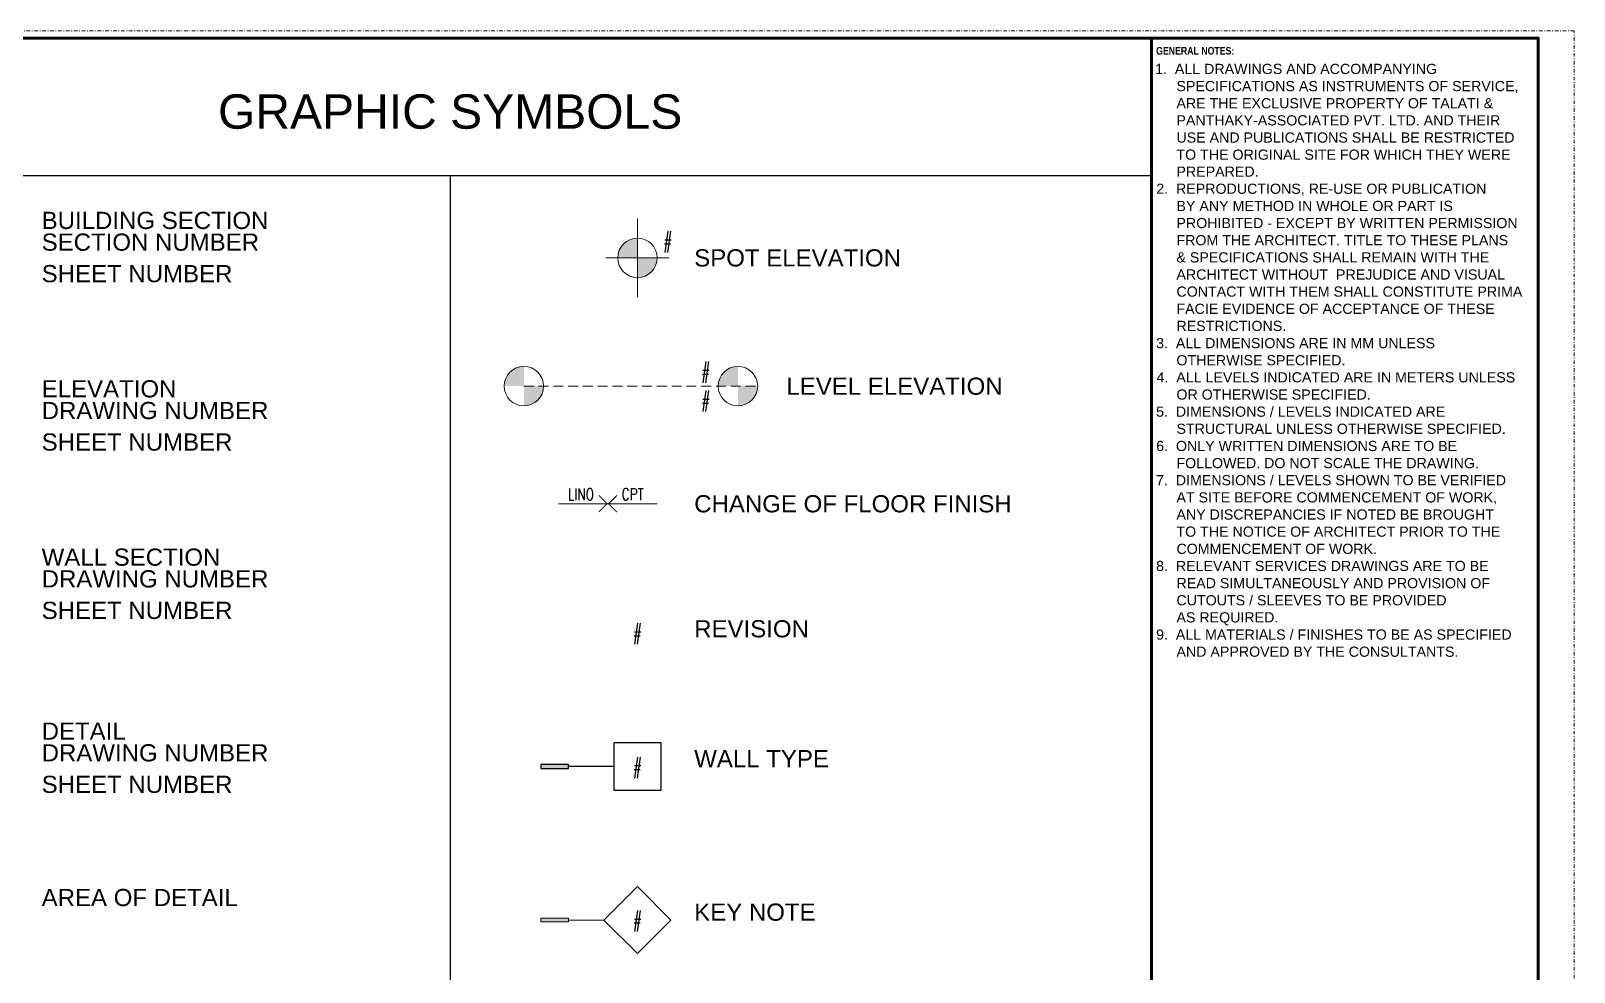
# Paper-space layout 'Symbols A3-1' of a CAD drawing. Header units: millimetres. Extents: x 0 to 408, y 0 to 261.
# Drawn here: x 192.5 to 408, y 129.6 to 261 of the extents above; entities that cross this region are included whole.
import ezdxf
from ezdxf.enums import TextEntityAlignment as Align

# ---------------------------------------------------------------- set-up
doc = ezdxf.new("R2010")
doc.units = ezdxf.units.MM
doc.linetypes.add('DASHDOT', pattern=[1, 0.5, -0.25, 0, -0.25])
doc.linetypes.add('HIDDEN', pattern=[0.375, 0.25, -0.125])
for name, color, linetype, lineweight in [('A-ANNO-SYMB', 152, 'Continuous', 5), ('G-ANNO-TEXT', 3, 'Continuous', 15), ('G-ANNO-TEXT-BOLD', 1, 'Continuous', 15), ('G-ANNO-TTLB', 7, 'Continuous', 50), ('G-PAPR-MEDM', 6, 'Continuous', 30), ('G-PAPR-THCK', 4, 'Continuous', 100), ('G-PAPR-THIN', 20, 'Continuous', 5)]:
    doc.layers.add(name, color=color, linetype=linetype, lineweight=lineweight)
doc.layers.add('A-WALL', color=152, linetype='Continuous')
doc.layers.add('G-ANNO-REFR', color=253, linetype='DASHDOT', lineweight=5, plot=False)
doc.styles.add('LARGE', font='arial.ttf', dxfattribs={"height": 4.8})
doc.styles.add('LLARGE', font='arial.ttf', dxfattribs={"height": 6.35})
doc.styles.add('NOTES', font='arial.ttf', dxfattribs={"height": 2})
doc.styles.add('NOTES_ROMANS', font='romans.shx', dxfattribs={"width": 0.75})
doc.styles.add('Small text', font='arial.ttf', dxfattribs={"height": 2.4})
doc.styles.add('SUB-TITLE', font='swisscb.ttf')
doc.styles.add('SUB-TITLE-2', font='swissc.ttf')
doc.styles.add('TITLE', font='swisscb.ttf')

# ---------------------------------------------------------------- blocks, each defined once
blk = doc.blocks.new('*U225')
at = {"layer": 'G-ANNO-REFR'}
blk.add_lwpolyline([(0, 0), (408, 0), (408, 261), (0, 261)], close=True, dxfattribs=at)
at = {"layer": 'G-PAPR-THCK'}
blk.add_lwpolyline([(10, 260), (403, 260), (403, 1), (10, 1)], close=True, dxfattribs=at)
blk.add_lwpolyline([(349, 1), (349, 260)], dxfattribs=at)
at = {"layer": 'G-PAPR-THIN'}
blk.add_lwpolyline([(349, 260), (403, 260), (403, 1), (349, 1)], close=True, dxfattribs=at)
at = {"layer": 'G-ANNO-TEXT'}
for tag, p, height, style in [('GENERAL_NOTES_001', (349.49, 254.98), 1.42, 'NOTES'), ('GENERAL_NOTES_002', (349.71, 252.58), 1.42, 'NOTES'), ('GENERAL_NOTES_003', (349.71, 250.19), 1.42, 'NOTES'), ('GENERAL_NOTES_004', (349.71, 247.8), 1.42, 'NOTES'), ('GENERAL_NOTES_005', (349.71, 245.4), 1.42, 'NOTES'), ('GENERAL_NOTES_006', (349.71, 243.01), 1.42, 'NOTES'), ('GENERAL_NOTES_007', (349.71, 240.64), 1.42, 'NOTES'), ('GENERAL_NOTES_008', (349.65, 238.25), 1.42, 'NOTES'), ('GENERAL_NOTES_009', (349.71, 235.85), 1.42, 'NOTES'), ('GENERAL_NOTES_010', (349.71, 233.46), 1.42, 'NOTES'), ('GENERAL_NOTES_011', (349.71, 231.07), 1.42, 'NOTES'), ('GENERAL_NOTES_012', (349.71, 228.67), 1.42, 'NOTES'), ('GENERAL_NOTES_013', (349.71, 226.28), 1.42, 'NOTES'), ('GENERAL_NOTES_014', (349.71, 223.89), 1.42, 'NOTES'), ('GENERAL_NOTES_015', (349.71, 221.49), 1.42, 'NOTES'), ('GENERAL_NOTES_016', (349.71, 219.1), 1.42, 'NOTES'), ('GENERAL_NOTES_017', (349.63, 216.7), 1.42, 'NOTES'), ('GENERAL_NOTES_018', (349.71, 214.31), 1.42, 'NOTES'), ('GENERAL_NOTES_019', (349.69, 211.92), 1.42, 'NOTES'), ('GENERAL_NOTES_020', (349.71, 209.52), 1.42, 'NOTES'), ('GENERAL_NOTES_021', (349.63, 207.13), 1.42, 'NOTES'), ('GENERAL_NOTES_022', (349.71, 204.74), 1.42, 'NOTES'), ('GENERAL_NOTES_023', (349.64, 202.34), 1.42, 'NOTES'), ('GENERAL_NOTES_024', (349.71, 199.95), 1.42, 'NOTES'), ('GENERAL_NOTES_025', (349.62, 197.56), 1.42, 'NOTES'), ('GENERAL_NOTES_026', (349.71, 195.16), 1.42, 'NOTES'), ('GENERAL_NOTES_027', (349.71, 192.77), 1.42, 'NOTES'), ('GENERAL_NOTES_028', (349.71, 190.38), 1.42, 'NOTES'), ('GENERAL_NOTES_029', (349.71, 187.98), 1.42, 'NOTES'), ('GENERAL_NOTES_030', (349.63, 185.59), 1.42, 'NOTES'), ('GENERAL_NOTES_031', (349.71, 183.19), 1.42, 'NOTES'), ('GENERAL_NOTES_032', (349.71, 180.8), 1.42, 'NOTES'), ('GENERAL_NOTES_033', (349.71, 178.41), 1.42, 'NOTES'), ('GENERAL_NOTES_034', (349.63, 176.01), 1.42, 'NOTES'), ('GENERAL_NOTES_035', (349.71, 173.62), 1.42, 'NOTES'), ('CLIENTNAME', (349.64, 78.78), 2.13, 'SUB-TITLE-2'), ('CLIENTADDRESS1', (349.64, 75.88), 1.42, 'SUB-TITLE-2'), ('CLIENTADDRESS2', (349.64, 73.48), 1.42, 'SUB-TITLE-2'), ('CLIENTPHONE', (349.64, 71.11), 1.42, 'SUB-TITLE-2'), ('DRAWING_NO', (362.5, 41.09), 2.84, 'SUB-TITLE-2')]:
    blk.add_attdef(tag, p, '', height=height, dxfattribs=dict(at, style=style))
at = {"layer": 'G-ANNO-TEXT', "style": 'SUB-TITLE-2'}
for tag, p in [('REV_NO4', (351.25, 107.5)), ('REV_DATE4', (357.51, 107.5)), ('DRAWN_BY4', (365.62, 107.5)), ('CHECKED_BY4', (374.69, 107.5)), ('REV_NO3', (351.25, 104.66)), ('REV_DATE3', (357.51, 104.66)), ('DRAWN_BY3', (365.62, 104.66)), ('CHECKED_BY3', (374.69, 104.66)), ('REV_NO2', (351.25, 101.81)), ('REV_DATE2', (357.51, 101.81)), ('DRAWN_BY2', (365.62, 101.81)), ('CHECKED_BY2', (374.69, 101.81)), ('REV_NO1', (351.25, 98.97)), ('REV_DATE1', (357.51, 98.97)), ('DRAWN_BY1', (365.62, 98.97)), ('CHECKED_BY1', (374.69, 98.97)), ('REV_NO0', (351.25, 96.13)), ('REV_DATE0', (357.51, 96.13)), ('DRAWN_BY0', (365.62, 96.13)), ('CHECKED_BY0', (374.69, 96.13))]:
    blk.add_attdef(tag, text='', height=1.14, dxfattribs=at).set_placement(p, align=Align.MIDDLE)
for tag, p in [('REV_DESCRIPTION4', (380.36, 107.5)), ('REV_DESCRIPTION3', (380.36, 104.66)), ('REV_DESCRIPTION2', (380.36, 101.81)), ('REV_DESCRIPTION1', (380.36, 98.97)), ('REV_DESCRIPTION0', (380.36, 96.13))]:
    blk.add_attdef(tag, text='', height=1.14, dxfattribs=at).set_placement(p, align=Align.MIDDLE_LEFT)
for tag, p in [('PROJECT_NAME1', (362.5, 69.02)), ('PROJECT_NAME2', (362.5, 66.18)), ('PROJECT_CODE', (362.5, 62.82)), ('RELEASE', (362.5, 59.67)), ('STAGE', (362.5, 56.47)), ('DRAWING_TITLE', (362.5, 53.27))]:
    blk.add_attdef(tag, text='', height=1.71, dxfattribs=at).set_placement(p, align=Align.TOP_LEFT)
at = {"layer": 'G-ANNO-TEXT'}
for tag, height, style, p in [('CURRENT_REV', 2.84, 'TITLE', (396.61, 41.09)), ('DRAWN_BY', 1.71, 'SUB-TITLE-2', (355.39, 34.75)), ('CHECKED_BY', 1.71, 'SUB-TITLE-2', (368.89, 34.75)), ('SCALE', 1.71, 'SUB-TITLE-2', (383.11, 34.75)), ('ISSUE_DATE', 1.71, 'SUB-TITLE-2', (396.61, 34.75))]:
    blk.add_attdef(tag, text='', height=height, dxfattribs=dict(at, style=style)).set_placement(p, align=Align.CENTER)
at = {"layer": 'G-ANNO-TEXT', "style": 'SUB-TITLE'}
blk.add_attdef('FILE_NAME', text='', height=1.14, rotation=90, dxfattribs=at).set_placement((403.71, 8.76), align=Align.TOP_LEFT)
at = {"layer": 'G-PAPR-MEDM', "style": 'TITLE'}
blk.add_text('GENERAL NOTES:', height=1.0658, dxfattribs=at).set_placement((349.63, 257.69))
blk = doc.blocks.new('Spot Elevation')
at = {"layer": 'A-ANNO-SYMB'}
h = blk.add_hatch(color=8, dxfattribs=at)
h.dxf.hatch_style = 1
h.paths.add_polyline_path([(0, 0), (0, 5, 0.414214), (-5, 0)])
h = blk.add_hatch(color=8, dxfattribs=at)
h.dxf.hatch_style = 1
h.paths.add_polyline_path([(5, 0), (0, 0), (0, -5, 0.414214)])
at = {"layer": 'A-ANNO-SYMB', "color": 8}
for p, q in [((0, 10), (0, -10)), ((-8, 0), (8, 0))]:
    blk.add_line(p, q, dxfattribs=at)
blk.add_circle((0, 0), 5, dxfattribs=at)
at = {"color": 7, "style": 'LLARGE', "width": 0.75}
blk.add_attdef('SPOTELEVATION', text='', height=3.5, dxfattribs=at).set_placement((6.5, 1.5), align=Align.BOTTOM_LEFT)
blk = doc.blocks.new('REVISION')
at = {"layer": 'G-ANNO-TEXT', "style": 'SUB-TITLE'}
for tag, p in [('REV_NO', (3.16, 2)), ('REV_DATE', (11.97, 2)), ('DRAWN_BY', (23.4, 2)), ('CHECKED_BY', (36.16, 2))]:
    blk.add_attdef(tag, text='', height=1.6, dxfattribs=at).set_placement(p, align=Align.MIDDLE)
blk.add_attdef('REV_DESCRIPTION', text='', height=1.6, dxfattribs=at).set_placement((44.14, 2), align=Align.MIDDLE_LEFT)
blk = doc.blocks.new('Keynote')
h = blk.add_hatch(color=256)
h.dxf.hatch_style = 1
h.paths.add_polyline_path([(-17.48, -0.5), (-17.48, 0.5), (-24.48, 0.5), (-24.48, -0.5)])
for points in [[(0, 8.49), (-8.49, 0), (0, -8.49), (8.49, 0)], [(-24.48, -0.5), (-17.48, -0.5), (-17.48, 0.5), (-24.48, 0.5)]]:
    blk.add_lwpolyline(points, close=True)
blk.add_lwpolyline([(-8.49, 0), (-17.48, 0)])
at = {"style": 'NOTES_ROMANS', "width": 0.75}
blk.add_attdef('KEYNOTE', text='', height=3.5, dxfattribs=at).set_placement((0, 0), align=Align.MIDDLE_CENTER)
blk = doc.blocks.new('Wall Type')
h = blk.add_hatch(color=256)
h.dxf.hatch_style = 1
h.paths.add_polyline_path([(-17.48, -0.5), (-17.48, 0.5), (-24.48, 0.5), (-24.48, -0.5)])
for points in [[(6, 6), (-6, 6), (-6, -6), (6, -6)], [(-24.48, -0.5), (-17.48, -0.5), (-17.48, 0.5), (-24.48, 0.5)]]:
    blk.add_lwpolyline(points, close=True)
blk.add_lwpolyline([(-6, 0), (-17.48, 0)])
at = {"style": 'NOTES_ROMANS', "width": 0.75}
blk.add_attdef('WALLTYPE', text='', height=3.5, dxfattribs=at).set_placement((0, 0), align=Align.MIDDLE_CENTER)
blk = doc.blocks.new('*U156')
at = {"layer": 'A-ANNO-SYMB'}
h = blk.add_hatch(color=8, dxfattribs=at)
h.dxf.hatch_style = 1
h.paths.add_polyline_path([(-54.32, 0), (-54.32, 5, 0.414214), (-59.32, 0)])
h = blk.add_hatch(color=8, dxfattribs=at)
h.dxf.hatch_style = 1
h.paths.add_polyline_path([(0, 0), (0, 5, 0.414214), (-5, 0)])
h = blk.add_hatch(color=8, dxfattribs=at)
h.dxf.hatch_style = 1
h.paths.add_polyline_path([(-49.32, 0), (-54.32, 0), (-54.32, -5, 0.414214)])
h = blk.add_hatch(color=8, dxfattribs=at)
h.dxf.hatch_style = 1
h.paths.add_polyline_path([(5, 0), (0, 0), (0, -5, 0.414214)])
at = {"layer": 'A-ANNO-SYMB', "color": 8, "linetype": 'HIDDEN', "ltscale": 10}
blk.add_line((-54.32, 0), (5, 0), dxfattribs=at)
at = {"layer": 'A-ANNO-SYMB', "color": 8}
for centre in [(-54.32, 0), (0, 0)]:
    blk.add_circle(centre, 5, dxfattribs=at)
at = {"color": 7, "style": 'NOTES_ROMANS', "width": 0.75}
for tag, p in [('LEVEL', (-7, 1)), ('ELEVATION', (-7, -6.33))]:
    blk.add_attdef(tag, text='', height=3.5, dxfattribs=at).set_placement(p, align=Align.BOTTOM_RIGHT)

psp = doc.layouts.new('Symbols A3-1')

# ---------------------------------------------------------------- linework, layer by layer
at = {"layer": 'A-ANNO-SYMB'}
psp.add_line((266.19, 194.98), (279.95, 194.98), dxfattribs=at)
for points in [[(271.81, 196.15, 0.138, 0.138, 0), (272.98, 194.98, 0.138, 0.138, 0), (271.81, 193.82, 0, 0, 0)], [(274.34, 196.15, 0.138, 0.138, 0), (273.17, 194.98, 0.138, 0.138, 0), (274.34, 193.82, 0, 0, 0)]]:
    psp.add_lwpolyline(points, format="xyseb", dxfattribs=at)
at = {"layer": 'G-PAPR-MEDM'}
for p, q in [((10, 240.79), (349, 240.79)), ((251.05, 240.79), (251.05, 1))]:
    psp.add_line(p, q, dxfattribs=at)

# ---------------------------------------------------------------- block references
at = {"layer": 'A-ANNO-SYMB'}
ref = psp.add_blockref('Spot Elevation', (277.2, 229.31), dxfattribs=dict(at, xscale=0.5503589105223434, yscale=0.5503589105223434, zscale=0.5503589105223434))
ref.add_attrib('SPOTELEVATION', '#', dxfattribs={"layer": '0', "color": 7, "height": 1.93, "style": 'NOTES_ROMANS', "width": 0.75}).set_placement((280.78, 230.14), align=Align.BOTTOM_LEFT)
at = {"layer": 'A-ANNO-SYMB', "xscale": 0.5503589105223434, "yscale": 0.5503589105223434, "zscale": 0.5503589105223434}
for name, p, values in [('*U156', (291.24, 211.4), {'ELEVATION': '#', 'LEVEL': '#'}), ('Keynote', (277.2, 136.87), {'KEYNOTE': '#'})]:
    psp.add_blockref(name, p, dxfattribs=at).add_auto_attribs(values)
at = {"layer": 'A-ANNO-SYMB'}
ref = psp.add_blockref('REVISION', (277.2, 176.98), dxfattribs=dict(at, xscale=0.5503589105223434, yscale=0.5503589105223434, zscale=0.5503589105223434))
ref.add_attrib('REVISION', '#', dxfattribs={"layer": '0', "color": 7, "height": 1.93, "style": 'NOTES_ROMANS', "width": 0.75}).set_placement((277.2, 176.98), align=Align.MIDDLE_CENTER)
at = {"layer": 'A-WALL', "xscale": 0.5503589105223434, "yscale": 0.5503589105223434, "zscale": 0.5503589105223434}
psp.add_blockref('Wall Type', (277.2, 158.29), dxfattribs=at).add_auto_attribs({'WALLTYPE': '#'})
at = {"layer": 'G-ANNO-TTLB'}
ref = psp.add_blockref('*U225', (0, 0), dxfattribs=at)
ref.add_attrib('GENERAL_NOTES_001', '1.  ALL DRAWINGS AND ACCOMPANYING', (349.49, 254.98), dxfattribs={"layer": 'G-ANNO-TEXT', "height": 1.4211, "style": 'NOTES'})
ref.add_attrib('GENERAL_NOTES_002', '     SPECIFICATIONS AS INSTRUMENTS OF SERVICE,', (349.71, 252.58), dxfattribs={"layer": 'G-ANNO-TEXT', "height": 1.4211, "style": 'NOTES'})
ref.add_attrib('GENERAL_NOTES_003', '     ARE THE EXCLUSIVE PROPERTY OF TALATI &', (349.71, 250.19), dxfattribs={"layer": 'G-ANNO-TEXT', "height": 1.4211, "style": 'NOTES'})
ref.add_attrib('GENERAL_NOTES_004', '     PANTHAKY-ASSOCIATED PVT. LTD. AND THEIR', (349.71, 247.8), dxfattribs={"layer": 'G-ANNO-TEXT', "height": 1.4211, "style": 'NOTES'})
ref.add_attrib('GENERAL_NOTES_005', '     USE AND PUBLICATIONS SHALL BE RESTRICTED', (349.71, 245.4), dxfattribs={"layer": 'G-ANNO-TEXT', "height": 1.4211, "style": 'NOTES'})
ref.add_attrib('GENERAL_NOTES_006', '     TO THE ORIGINAL SITE FOR WHICH THEY WERE', (349.71, 243.01), dxfattribs={"layer": 'G-ANNO-TEXT', "height": 1.4211, "style": 'NOTES'})
ref.add_attrib('GENERAL_NOTES_007', '     PREPARED.', (349.71, 240.64), dxfattribs={"layer": 'G-ANNO-TEXT', "height": 1.4211, "style": 'NOTES'})
ref.add_attrib('GENERAL_NOTES_008', '2.  REPRODUCTIONS, RE-USE OR PUBLICATION', (349.65, 238.25), dxfattribs={"layer": 'G-ANNO-TEXT', "height": 1.4211, "style": 'NOTES'})
ref.add_attrib('GENERAL_NOTES_009', '     BY ANY METHOD IN WHOLE OR PART IS', (349.71, 235.85), dxfattribs={"layer": 'G-ANNO-TEXT', "height": 1.4211, "style": 'NOTES'})
ref.add_attrib('GENERAL_NOTES_010', '     PROHIBITED - EXCEPT BY WRITTEN PERMISSION', (349.71, 233.46), dxfattribs={"layer": 'G-ANNO-TEXT', "height": 1.4211, "style": 'NOTES'})
ref.add_attrib('GENERAL_NOTES_011', '     FROM THE ARCHITECT. TITLE TO THESE PLANS', (349.71, 231.07), dxfattribs={"layer": 'G-ANNO-TEXT', "height": 1.4211, "style": 'NOTES'})
ref.add_attrib('GENERAL_NOTES_012', '     & SPECIFICATIONS SHALL REMAIN WITH THE', (349.71, 228.67), dxfattribs={"layer": 'G-ANNO-TEXT', "height": 1.4211, "style": 'NOTES'})
ref.add_attrib('GENERAL_NOTES_013', '     ARCHITECT WITHOUT  PREJUDICE AND VISUAL', (349.71, 226.28), dxfattribs={"layer": 'G-ANNO-TEXT', "height": 1.4211, "style": 'NOTES'})
ref.add_attrib('GENERAL_NOTES_014', '     CONTACT WITH THEM SHALL CONSTITUTE PRIMA', (349.71, 223.89), dxfattribs={"layer": 'G-ANNO-TEXT', "height": 1.4211, "style": 'NOTES'})
ref.add_attrib('GENERAL_NOTES_015', '     FACIE EVIDENCE OF ACCEPTANCE OF THESE', (349.71, 221.49), dxfattribs={"layer": 'G-ANNO-TEXT', "height": 1.4211, "style": 'NOTES'})
ref.add_attrib('GENERAL_NOTES_016', '     RESTRICTIONS.', (349.71, 219.1), dxfattribs={"layer": 'G-ANNO-TEXT', "height": 1.4211, "style": 'NOTES'})
ref.add_attrib('GENERAL_NOTES_017', '3.  ALL DIMENSIONS ARE IN MM UNLESS', (349.63, 216.7), dxfattribs={"layer": 'G-ANNO-TEXT', "height": 1.4211, "style": 'NOTES'})
ref.add_attrib('GENERAL_NOTES_018', '     OTHERWISE SPECIFIED.', (349.71, 214.31), dxfattribs={"layer": 'G-ANNO-TEXT', "height": 1.4211, "style": 'NOTES'})
ref.add_attrib('GENERAL_NOTES_019', '4.  ALL LEVELS INDICATED ARE IN METERS UNLESS', (349.69, 211.92), dxfattribs={"layer": 'G-ANNO-TEXT', "height": 1.4211, "style": 'NOTES'})
ref.add_attrib('GENERAL_NOTES_020', '     OR OTHERWISE SPECIFIED.', (349.71, 209.52), dxfattribs={"layer": 'G-ANNO-TEXT', "height": 1.4211, "style": 'NOTES'})
ref.add_attrib('GENERAL_NOTES_021', '5.  DIMENSIONS / LEVELS INDICATED ARE', (349.63, 207.13), dxfattribs={"layer": 'G-ANNO-TEXT', "height": 1.4211, "style": 'NOTES'})
ref.add_attrib('GENERAL_NOTES_022', '     STRUCTURAL UNLESS OTHERWISE SPECIFIED.', (349.71, 204.74), dxfattribs={"layer": 'G-ANNO-TEXT', "height": 1.4211, "style": 'NOTES'})
ref.add_attrib('GENERAL_NOTES_023', '6.  ONLY WRITTEN DIMENSIONS ARE TO BE', (349.64, 202.34), dxfattribs={"layer": 'G-ANNO-TEXT', "height": 1.4211, "style": 'NOTES'})
ref.add_attrib('GENERAL_NOTES_024', '     FOLLOWED. DO NOT SCALE THE DRAWING.', (349.71, 199.95), dxfattribs={"layer": 'G-ANNO-TEXT', "height": 1.4211, "style": 'NOTES'})
ref.add_attrib('GENERAL_NOTES_025', '7.  DIMENSIONS / LEVELS SHOWN TO BE VERIFIED', (349.62, 197.56), dxfattribs={"layer": 'G-ANNO-TEXT', "height": 1.4211, "style": 'NOTES'})
ref.add_attrib('GENERAL_NOTES_026', '     AT SITE BEFORE COMMENCEMENT OF WORK,', (349.71, 195.16), dxfattribs={"layer": 'G-ANNO-TEXT', "height": 1.4211, "style": 'NOTES'})
ref.add_attrib('GENERAL_NOTES_027', '     ANY DISCREPANCIES IF NOTED BE BROUGHT', (349.71, 192.77), dxfattribs={"layer": 'G-ANNO-TEXT', "height": 1.4211, "style": 'NOTES'})
ref.add_attrib('GENERAL_NOTES_028', '     TO THE NOTICE OF ARCHITECT PRIOR TO THE', (349.71, 190.38), dxfattribs={"layer": 'G-ANNO-TEXT', "height": 1.4211, "style": 'NOTES'})
ref.add_attrib('GENERAL_NOTES_029', '     COMMENCEMENT OF WORK.', (349.71, 187.98), dxfattribs={"layer": 'G-ANNO-TEXT', "height": 1.4211, "style": 'NOTES'})
ref.add_attrib('GENERAL_NOTES_030', '8.  RELEVANT SERVICES DRAWINGS ARE TO BE', (349.63, 185.59), dxfattribs={"layer": 'G-ANNO-TEXT', "height": 1.4211, "style": 'NOTES'})
ref.add_attrib('GENERAL_NOTES_031', '     READ SIMULTANEOUSLY AND PROVISION OF', (349.71, 183.19), dxfattribs={"layer": 'G-ANNO-TEXT', "height": 1.4211, "style": 'NOTES'})
ref.add_attrib('GENERAL_NOTES_032', '     CUTOUTS / SLEEVES TO BE PROVIDED', (349.71, 180.8), dxfattribs={"layer": 'G-ANNO-TEXT', "height": 1.4211, "style": 'NOTES'})
ref.add_attrib('GENERAL_NOTES_033', '     AS REQUIRED.', (349.71, 178.41), dxfattribs={"layer": 'G-ANNO-TEXT', "height": 1.4211, "style": 'NOTES'})
ref.add_attrib('GENERAL_NOTES_034', '9.  ALL MATERIALS / FINISHES TO BE AS SPECIFIED', (349.63, 176.01), dxfattribs={"layer": 'G-ANNO-TEXT', "height": 1.4211, "style": 'NOTES'})
ref.add_attrib('GENERAL_NOTES_035', '     AND APPROVED BY THE CONSULTANTS.', (349.71, 173.62), dxfattribs={"layer": 'G-ANNO-TEXT', "height": 1.4211, "style": 'NOTES'})

# ---------------------------------------------------------------- texts
at = {"layer": 'A-ANNO-SYMB', "style": 'NOTES_ROMANS', "width": 0.75}
psp.add_text('LINO', height=1.651, dxfattribs=at).set_placement((271.15, 194.98), align=Align.BOTTOM_RIGHT)
psp.add_text('CPT', height=1.651, dxfattribs=at).set_placement((275, 194.98), align=Align.BOTTOM_LEFT)
at = {"layer": 'G-ANNO-TEXT', "style": 'Small text'}
for s, p in [('BUILDING SECTION', (194.01, 234.54)), ('SECTION NUMBER', (194.01, 231.51)), ('SPOT ELEVATION', (285.13, 229.31)), ('SHEET NUMBER', (194.01, 227.11)), ('ELEVATION', (194.01, 211.03)), ('LEVEL ELEVATION', (298.01, 211.4)), ('DRAWING NUMBER', (194.01, 208)), ('SHEET NUMBER', (194.01, 203.6)), ('CHANGE OF FLOOR FINISH', (285.13, 194.98)), ('WALL SECTION', (194.01, 187.53)), ('DRAWING NUMBER', (194.01, 184.5)), ('SHEET NUMBER', (194.01, 180.1)), ('REVISION', (285.13, 177.53)), ('DETAIL', (194.01, 163.24)), ('DRAWING NUMBER', (194.01, 160.21)), ('WALL TYPE', (285.13, 159.39)), ('SHEET NUMBER', (194.01, 155.81)), ('AREA OF DETAIL', (194.01, 140.01)), ('KEY NOTE', (285.13, 137.97))]:
    psp.add_text(s, height=2.4, dxfattribs=at).set_placement(p, align=Align.MIDDLE_LEFT)
at = {"layer": 'G-ANNO-TEXT-BOLD', "style": 'LARGE'}
psp.add_text('GRAPHIC SYMBOLS', height=4.8, dxfattribs=at).set_placement((251.05, 249.74), align=Align.MIDDLE_CENTER)

doc.saveas('drawing.dxf')
